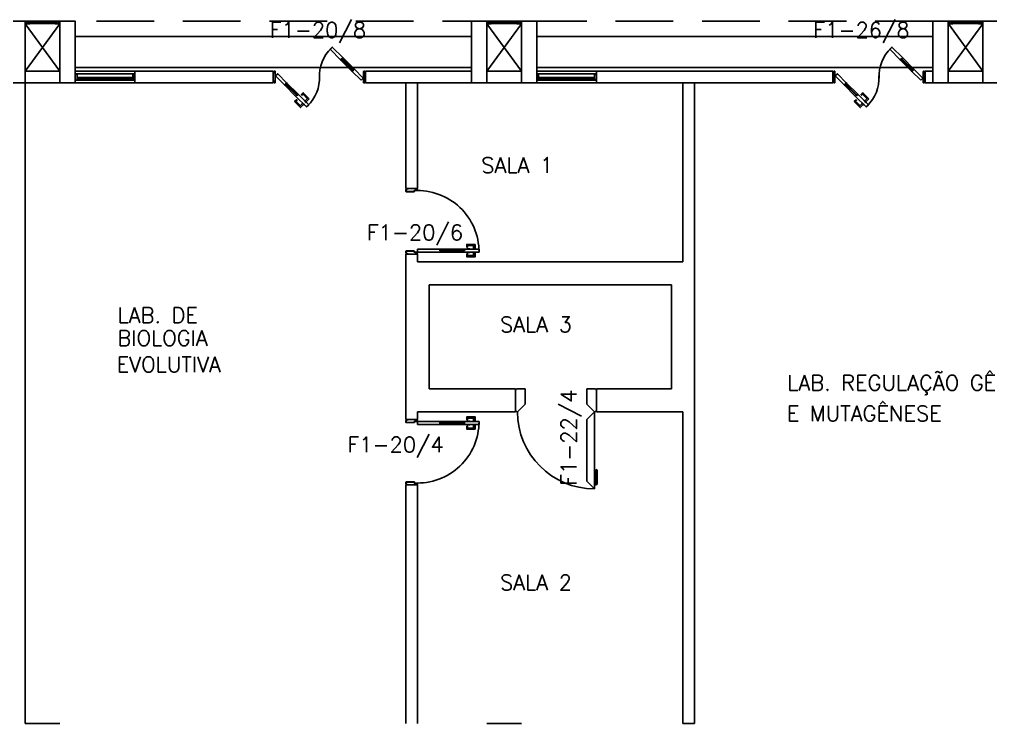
# Model space of a CAD drawing. Header units: millimetres. Extents: x 2801 to 3319, y 1187 to 1422.
# Drawn here: x 2984.45 to 2997.07, y 1314.35 to 1323.5 of the extents above; entities that cross this region are included whole.
import ezdxf

# ---------------------------------------------------------------- set-up
doc = ezdxf.new("R2010")
doc.units = ezdxf.units.MM
doc.linetypes.add('HIDDEN', pattern=[0.375, 0.25, -0.125])
for name, color, linetype in [('AR-ALV', 2, 'Continuous'), ('AR-ESQ', 1, 'Continuous'), ('AR-ESQPROJ', 1, 'HIDDEN'), ('AR-ESTC', 3, 'Continuous'), ('AR-PEITORIL', 1, 'Continuous'), ('AR-PORTA', 1, 'Continuous'), ('AR-PROJ', 1, 'HIDDEN'), ('AR-SHAFT', 1, 'Continuous'), ('DT-ESQ-BAGUETE-C', 2, 'Continuous'), ('DT-ESQ-BAGUETE-V', 1, 'Continuous'), ('DT-ESQ-CHAPA DOBRADA-V', 1, 'Continuous'), ('DT-ESQ-MARCO-V', 1, 'Continuous'), ('DT-ESQ-PERFIL CADEIRA-C', 2, 'Continuous'), ('DT-ESQ-PERFIL CADEIRA-V', 1, 'Continuous'), ('DT-ESQ-PERFIL U-C', 2, 'Continuous'), ('DT-ESQ-VENEZIANA-C', 2, 'Continuous'), ('DT-ESQ-VENEZIANA-V', 2, 'Continuous'), ('DT-ESQ-VIDRO-C', 2, 'Continuous'), ('ENDEREÇO', 2, 'Continuous'), ('maçaneta', 1, 'Continuous'), ('mov', 1, 'Continuous'), ('PM-PERFIL U-C', 2, 'Continuous'), ('PM-VIDRO', 1, 'Continuous'), ('pm1', 2, 'Continuous'), ('pm2', 2, 'Continuous'), ('TEXTO', 2, 'Continuous')]:
    doc.layers.add(name, color=color, linetype=linetype)
doc.styles.add('UNB-100', font='simplex.shx', dxfattribs={"height": 0.2})
doc.styles.add('UNB1-100', font='simplex.shx', dxfattribs={"height": 0.2})

# ---------------------------------------------------------------- blocks, each defined once
blk = doc.blocks.new('EF01-P')
at = {"layer": 'DT-ESQ-BAGUETE-C', "ltscale": 0.1}
for points in [[(0.002, 0.035), (0.015, 0.035), (0.015, 0.033), (0.002, 0.033), (0.002, 0.005), (0.015, 0.005), (0.015, 0.004), (0.002, 0.004, -0.414214), (0, 0.005), (0, 0.033, -0.414214)], [(0.448, 0.035), (0.435, 0.035), (0.435, 0.033), (0.448, 0.033), (0.448, 0.005), (0.435, 0.005), (0.435, 0.004), (0.448, 0.004, 0.414214), (0.45, 0.005), (0.45, 0.033, 0.414214)]]:
    blk.add_lwpolyline(points, format="xyb", close=True, dxfattribs=at)
at = {"layer": 'DT-ESQ-PERFIL CADEIRA-C', "color": 2, "ltscale": 0.1}
for points in [[(0.01, 0.002), (0.01, 0.003), (0.002, 0.003, 1), (0.002, 0), (0.015, 0, 0.414214), (0.016, 0.002), (0.016, 0.033), (0.043, 0.033)], [(0.407, 0.006), (0.432, 0.006), (0.432, 0.016), (0.433, 0.016), (0.433, 0.006, -0.414214), (0.432, 0.005), (0.407, 0.005), (0.394, 0.005, -1), (0.394, 0.008), (0.407, 0.008), (0.407, 0.02), (0.407, 0.032), (0.394, 0.032, -1), (0.394, 0.035), (0.407, 0.035), (0.433, 0.035, -0.414214), (0.435, 0.033), (0.435, 0.002), (0.448, 0.002)]]:
    blk.add_lwpolyline(points, format="xyb", dxfattribs=at)
at = {"layer": 'DT-ESQ-PERFIL CADEIRA-C', "ltscale": 0.1}
for points in [[(0.043, 0.006), (0.018, 0.006), (0.018, 0.016), (0.016, 0.016), (0.016, 0.006, 0.414214), (0.018, 0.005), (0.043, 0.005), (0.056, 0.005, 1), (0.056, 0.008), (0.043, 0.008), (0.043, 0.02), (0.043, 0.032), (0.056, 0.032, 1), (0.056, 0.035), (0.043, 0.035), (0.016, 0.035, 0.414214), (0.015, 0.033), (0.015, 0.002), (0.002, 0.002)], [(0.041, 0.02), (0.041, 0.032, -0.414214), (0.043, 0.033), (0.056, 0.033)], [(0.041, 0.02), (0.041, 0.008, 0.414214), (0.043, 0.006), (0.056, 0.006)], [(0.408, 0.02), (0.408, 0.032, 0.414214), (0.407, 0.033), (0.394, 0.033)], [(0.408, 0.02), (0.408, 0.008, -0.414214), (0.407, 0.006), (0.394, 0.006)], [(0.44, 0.002), (0.44, 0.003), (0.448, 0.003, -1), (0.448, 0), (0.435, 0, -0.414214), (0.433, 0.002), (0.433, 0.033), (0.407, 0.033)]]:
    blk.add_lwpolyline(points, format="xyb", dxfattribs=at)
at = {"layer": 'DT-ESQ-PERFIL CADEIRA-V', "ltscale": 0.1}
blk.add_line((0.015, 0), (0.435, 0), dxfattribs=at)
at = {"layer": 'DT-ESQ-VENEZIANA-C', "ltscale": 0.1}
for p, q in [((0.043, 0.011), (0.407, 0.011)), ((0.043, 0.009), (0.407, 0.009))]:
    blk.add_line(p, q, dxfattribs=at)
at = {"layer": 'DT-ESQ-VENEZIANA-V', "ltscale": 0.1}
blk.add_line((0.043, 0.031), (0.407, 0.031), dxfattribs=at)
blk = doc.blocks.new('EF04A-P')
at = {"layer": 'DT-ESQ-BAGUETE-C', "ltscale": 0.1}
for points in [[(0.039, -0.05), (0.0255, -0.05), (0.0255, -0.0485), (0.039, -0.0485), (0.039, -0.0365), (0.0255, -0.0365), (0.0255, -0.035), (0.039, -0.035, -0.4142136), (0.0405, -0.0365), (0.0405, -0.0485, -0.4142136)], [(0.736, -0.05), (0.7495, -0.05), (0.7495, -0.0485), (0.736, -0.0485), (0.736, -0.0365), (0.7495, -0.0365), (0.7495, -0.035), (0.736, -0.035, 0.4142136), (0.7345, -0.0365), (0.7345, -0.0485, 0.4142136)]]:
    blk.add_lwpolyline(points, format="xyb", close=True, dxfattribs=at)
at = {"layer": 'DT-ESQ-BAGUETE-V', "ltscale": 0.1}
blk.add_line((0.736, -0.05), (0.039, -0.05), dxfattribs=at)
at = {"layer": 'DT-ESQ-CHAPA DOBRADA-V', "ltscale": 0.1}
blk.add_line((0.735, -0.067), (0.04, -0.067), dxfattribs=at)
at = {"layer": 'DT-ESQ-MARCO-V', "ltscale": 0.1}
for p, q in [((0.0235, -0.035), (0.7515, -0.035)), ((0.0235, -0.115), (0.7515, -0.115))]:
    blk.add_line(p, q, dxfattribs=at)
at = {"layer": 'DT-ESQ-PERFIL U-C', "ltscale": 0.1}
for points in [[(0.025, -0.0655), (0.025, -0.0655, 0.4142136), (0.0235, -0.067), (0.0235, -0.1135), (0.0015, -0.1135), (0.0015, -0.1), (0, -0.1), (0, -0.1135, 0.4142136), (0.0015, -0.115), (0.0235, -0.115, 0.4142136), (0.025, -0.1135), (0.025, -0.067), (0.04, -0.067, 1), (0.04, -0.064), (0.025, -0.064), (0.025, -0.0365, 0.4142136), (0.0235, -0.035), (0.0015, -0.035, 0.4142136), (0, -0.0365), (0, -0.05), (0.0015, -0.05), (0.0015, -0.0365), (0.0235, -0.0365), (0.0235, -0.064, 0.4142136), (0.025, -0.0655), (0.04, -0.0655)], [(0.75, -0.0655), (0.75, -0.0655, -0.4142136), (0.7515, -0.067), (0.7515, -0.1135), (0.7735, -0.1135), (0.7735, -0.1), (0.775, -0.1), (0.775, -0.1135, -0.4142136), (0.7735, -0.115), (0.7515, -0.115, -0.4142136), (0.75, -0.1135), (0.75, -0.067), (0.735, -0.067, -1), (0.735, -0.064), (0.75, -0.064), (0.75, -0.0365, -0.4142136), (0.7515, -0.035), (0.7735, -0.035, -0.4142136), (0.775, -0.0365), (0.775, -0.05), (0.7735, -0.05), (0.7735, -0.0365), (0.7515, -0.0365), (0.7515, -0.064, -0.4142136), (0.75, -0.0655), (0.735, -0.0655)]]:
    blk.add_lwpolyline(points, format="xyb", dxfattribs=at)
at = {"layer": 'DT-ESQ-VIDRO-C', "ltscale": 0.1}
blk.add_lwpolyline([(0.027, -0.062), (0.027, -0.052), (0.748, -0.052), (0.748, -0.062)], close=True, dxfattribs=at)
blk = doc.blocks.new('pe100-alv-01p')
at = {"layer": 'maçaneta'}
for p, q in [((-0.025, 1.25), (-0.005, 1.25)), ((-0.025, 1.235), (-0.005, 1.235)), ((-0.005, 1.05), (-0.005, 1.235)), ((0.01, 1.065), (0.01, 1.235))]:
    blk.add_line(p, q, dxfattribs=at)
for centre, start, end in [((-0.005, 1.235), 360, 90), ((-0.005, 1.065), 270, 360)]:
    blk.add_arc(centre, 0.015, start, end, dxfattribs=at)
at = {"layer": 'mov'}
blk.add_arc((-0.025, 0.3), 1, 90, 180, dxfattribs=at)
at = {"layer": 'pm1'}
for p, q in [((-0.025, 1.3), (-0.125, 1.2)), ((-0.025, 1.3), (-0.025, 1.3)), ((-0.025, 0.3), (-0.025, 1.3)), ((-0.125, 1.2), (-0.125, 0.4)), ((-0.125, 0.4), (-0.025, 0.3)), ((-1.04, 0.29), (-1.05, 0.29)), ((-1.05, 0.01), (-1.05, 0.29)), ((-1.04, 0.3), (-1.025, 0.3)), ((-1.04, 0.3), (-1.04, 0.29)), ((-1.025, 0.3), (-0.925, 0.2)), ((-0.025, 0.3), (-0.125, 0.2)), ((-0.025, 0.3), (-0.025, 0.3)), ((-0.01, 0.3), (-0.025, 0.3)), ((-0.01, 0.3), (-0.01, 0.29)), ((-0.925, 0.2), (-0.925, 0)), ((-0.125, 0.2), (-0.125, 0)), ((-1.04, 0.01), (-1.05, 0.01)), ((-1.04, 0), (-1.04, 0.01)), ((-0.925, 0), (-1.04, 0)), ((-0.125, 0), (-0.01, 0)), ((-0.01, 0), (-0.01, 0.01))]:
    blk.add_line(p, q, dxfattribs=at)
at = {"layer": 'pm2'}
for p, q in [((-0.01, 0.29), (0, 0.29)), ((0, 0.01), (0, 0.29)), ((-0.01, 0.01), (0, 0.01))]:
    blk.add_line(p, q, dxfattribs=at)
blk = doc.blocks.new('PM7B')
at = {"layer": 'maçaneta'}
for points in [[(0.732, -0.208), (0.771, -0.247), (0.785, -0.233), (0.758, -0.206, -0.414214), (0.758, -0.204), (0.813, -0.148), (0.827, -0.162), (0.834, -0.155), (0.81, -0.13)], [(0.806, -0.282), (0.845, -0.321), (0.923, -0.243), (0.898, -0.219), (0.891, -0.226), (0.905, -0.24), (0.849, -0.295, -0.414214), (0.847, -0.295), (0.82, -0.268)], [(0.845, -0.321), (0.806, -0.282), (0.82, -0.268), (0.847, -0.295, 0.414214), (0.849, -0.295), (0.905, -0.24), (0.891, -0.226), (0.898, -0.219), (0.923, -0.243)]]:
    blk.add_lwpolyline(points, format="xyb", close=True, dxfattribs=at)
for points in [[(0.792, -0.226), (0.764, -0.254), (0.767, -0.258), (0.795, -0.229)], [(0.792, -0.226), (0.764, -0.254), (0.767, -0.258), (0.795, -0.229)], [(0.827, -0.261), (0.799, -0.289), (0.795, -0.286), (0.824, -0.258)], [(0.827, -0.261), (0.799, -0.289), (0.795, -0.286), (0.824, -0.258)]]:
    blk.add_lwpolyline(points, close=True, dxfattribs=at)
at = {"layer": 'mov'}
for centre, start, end in [((0.099, 0.089), 356.8029, 46.3992), ((1.101, 0.061), 176.8029, 226.3992)]:
    blk.add_arc(centre, 0.501, start, end, dxfattribs=at)
at = {"layer": 'PM-PERFIL U-C'}
for p, q in [((0, 0.12), (0, 0.139)), ((0.001, 0.14), (0.01, 0.14)), ((0.01, 0.138), (0.002, 0.138)), ((0.002, 0.138), (0.002, 0.12)), ((0.01, 0.14), (0.01, 0.149)), ((0.012, 0.15), (0.023, 0.15)), ((0.023, 0.148), (0.012, 0.148)), ((0.012, 0.148), (0.012, 0.139)), ((0.023, 0.148), (0.023, 0.002)), ((0.025, 0.149), (0.025, 0.001)), ((1.175, 0.149), (1.175, 0.001)), ((1.188, 0.15), (1.176, 0.15)), ((1.177, 0.148), (1.188, 0.148)), ((1.177, 0.148), (1.177, 0.002)), ((1.188, 0.148), (1.188, 0.139)), ((1.189, 0.138), (1.198, 0.138)), ((1.19, 0.14), (1.19, 0.149)), ((1.198, 0.14), (1.19, 0.14)), ((1.198, 0.138), (1.198, 0.12)), ((1.2, 0.12), (1.2, 0.139)), ((0.002, 0.12), (0, 0.12)), ((0, 0.012), (0, 0.03)), ((0, 0.03), (0.002, 0.03)), ((0.01, 0.01), (0.001, 0.01)), ((0.002, 0.03), (0.002, 0.012)), ((0.002, 0.012), (0.01, 0.012)), ((0.01, 0.001), (0.01, 0.01)), ((0.012, 0.01), (0.012, 0.002)), ((0.012, 0.002), (0.023, 0.002)), ((0.023, 0), (0.012, 0)), ((1.188, 0.002), (1.177, 0.002)), ((1.176, 0), (1.188, 0)), ((1.188, 0.01), (1.188, 0.002)), ((1.198, 0.012), (1.189, 0.012)), ((1.19, 0.01), (1.198, 0.01)), ((1.19, 0.001), (1.19, 0.01)), ((1.198, 0.12), (1.2, 0.12)), ((1.198, 0.03), (1.198, 0.012)), ((1.2, 0.03), (1.198, 0.03)), ((1.2, 0.012), (1.2, 0.03))]:
    blk.add_line(p, q, dxfattribs=at)
for centre, start, end in [((0.001, 0.139), 90, 180), ((0.012, 0.149), 90, 180), ((0.01, 0.139), 270, 0), ((0.023, 0.149), 0, 90), ((1.176, 0.149), 90, 180), ((1.188, 0.149), 0, 90), ((1.189, 0.139), 180, 270), ((1.198, 0.139), 0, 90), ((0.001, 0.012), 180, 270), ((0.01, 0.01), 0, 90), ((0.012, 0.001), 180, 270), ((0.023, 0.001), 269.9386, 0), ((1.176, 0.001), 180, 270.0614), ((1.189, 0.01), 90, 180), ((1.188, 0.001), 270, 0), ((1.198, 0.012), 270, 0)]:
    blk.add_arc(centre, 0.0015, start, end, dxfattribs=at)
at = {"layer": 'PM-VIDRO'}
for p, q in [((0.161, 0.171), (0.302, 0.312)), ((0.309, 0.305), (0.168, 0.164)), ((0.891, -0.155), (1.032, -0.014)), ((1.039, -0.021), (0.898, -0.162))]:
    blk.add_line(p, q, dxfattribs=at)
at = {"layer": 'pm1'}
for p, q in [((0.302, 0.312), (0.291, 0.323)), ((0.302, 0.312), (0.309, 0.319)), ((0.327, 0.302), (0.309, 0.319)), ((0.316, 0.312), (0.309, 0.305)), ((0.32, 0.294), (0.309, 0.305)), ((0.327, 0.302), (0.32, 0.294)), ((0.03, 0.061), (0.15, 0.181)), ((0.178, 0.153), (0.058, 0.033)), ((0.15, 0.181), (0.161, 0.171)), ((0.154, 0.164), (0.161, 0.171)), ((0.171, 0.146), (0.154, 0.164)), ((0.168, 0.164), (0.161, 0.157)), ((0.168, 0.164), (0.178, 0.153)), ((0.178, 0.153), (0.171, 0.146)), ((0.058, 0.033), (0.03, 0.061)), ((1.022, -0.003), (1.029, 0.004)), ((1.029, 0.004), (1.046, -0.014)), ((1.032, -0.014), (1.039, -0.007)), ((1.046, -0.014), (1.039, -0.021)), ((0.873, -0.152), (0.88, -0.144)), ((0.873, -0.152), (0.891, -0.169)), ((0.88, -0.144), (0.891, -0.155)), ((0.884, -0.162), (0.891, -0.155)), ((0.898, -0.162), (0.891, -0.169)), ((0.898, -0.162), (0.909, -0.173))]:
    blk.add_line(p, q, dxfattribs=at)
for points in [[(0.291, 0.323), (0.433, 0.464), (0.461, 0.436), (0.32, 0.294)], [(1.032, -0.014), (1.022, -0.003), (1.142, 0.117), (1.17, 0.089), (1.05, -0.031), (1.039, -0.021)], [(0.909, -0.173), (0.767, -0.314), (0.739, -0.286), (0.873, -0.152)]]:
    blk.add_lwpolyline(points, dxfattribs=at)
at = {"layer": 'pm2'}
for p, q in [((0.15, 0.181), (0.291, 0.323)), ((0.32, 0.294), (0.178, 0.153)), ((0.88, -0.144), (1.022, -0.003)), ((1.05, -0.031), (0.909, -0.173))]:
    blk.add_line(p, q, dxfattribs=at)
blk = doc.blocks.new('PM3V')
at = {"layer": 'maçaneta'}
for points in [[(0.02, 0.9), (-0.035, 0.9), (-0.035, 0.79), (0, 0.79), (0, 0.8), (-0.02, 0.8), (-0.02, 0.879, -0.414214), (-0.018, 0.88), (0.02, 0.88)], [(0.125, 0.9), (0.07, 0.9), (0.07, 0.88), (0.109, 0.88, -0.414214), (0.11, 0.879), (0.11, 0.8), (0.09, 0.8), (0.09, 0.79), (0.125, 0.79)]]:
    blk.add_lwpolyline(points, format="xyb", close=True, dxfattribs=at)
for points in [[(0.02, 0.79), (0.02, 0.83), (0.025, 0.83), (0.025, 0.79)], [(0.07, 0.79), (0.07, 0.83), (0.065, 0.83), (0.065, 0.79)]]:
    blk.add_lwpolyline(points, close=True, dxfattribs=at)
at = {"layer": 'mov'}
blk.add_arc((0.025, 0.15), 0.8, 356.8472, 90, dxfattribs=at)
at = {"layer": 'PM-PERFIL U-C'}
for p, q in [((0, 0.12), (0, 0.139)), ((0.002, 0.14), (0.01, 0.14)), ((0.002, 0.138), (0.002, 0.12)), ((0.011, 0.138), (0.002, 0.138)), ((0.01, 0.14), (0.01, 0.149)), ((0.012, 0.15), (0.024, 0.15)), ((0.012, 0.148), (0.012, 0.14)), ((0.023, 0.148), (0.012, 0.148)), ((0.023, 0.109), (0.023, 0.148)), ((0.025, 0.149), (0.025, 0.109)), ((0.825, 0.149), (0.825, 0.109)), ((0.839, 0.15), (0.827, 0.15)), ((0.827, 0.148), (0.838, 0.148)), ((0.827, 0.109), (0.827, 0.148)), ((0.838, 0.148), (0.838, 0.14)), ((0.84, 0.14), (0.84, 0.149)), ((0.849, 0.14), (0.84, 0.14)), ((0.84, 0.138), (0.848, 0.138)), ((0.848, 0.138), (0.848, 0.12)), ((0.85, 0.12), (0.85, 0.139)), ((0.002, 0.12), (0, 0.12)), ((0, 0.03), (0.002, 0.03)), ((0, 0.012), (0, 0.03)), ((0.002, 0.03), (0.002, 0.012)), ((0.002, 0.012), (0.011, 0.012)), ((0.01, 0.01), (0.002, 0.01)), ((0.01, 0.002), (0.01, 0.01)), ((0.012, 0.011), (0.012, 0.002)), ((0.012, 0.002), (0.038, 0.002)), ((0.038, 0), (0.012, 0)), ((0.038, 0.109), (0.025, 0.109)), ((0.038, 0.107), (0.025, 0.107)), ((0.038, 0.107), (0.038, 0.002)), ((0.04, 0.108), (0.04, 0.002)), ((0.81, 0.108), (0.81, 0.002)), ((0.812, 0.109), (0.825, 0.109)), ((0.812, 0.107), (0.826, 0.107)), ((0.812, 0.107), (0.812, 0.002)), ((0.838, 0.002), (0.812, 0.002)), ((0.812, 0), (0.839, 0)), ((0.838, 0.011), (0.838, 0.002)), ((0.848, 0.012), (0.84, 0.012)), ((0.84, 0.002), (0.84, 0.01)), ((0.84, 0.01), (0.849, 0.01)), ((0.848, 0.12), (0.85, 0.12)), ((0.85, 0.03), (0.848, 0.03)), ((0.848, 0.03), (0.848, 0.012)), ((0.85, 0.012), (0.85, 0.03))]:
    blk.add_line(p, q, dxfattribs=at)
for centre, start, end in [((0.002, 0.139), 90, 180), ((0.012, 0.149), 90, 180), ((0.011, 0.14), 270, 0), ((0.024, 0.149), 360, 90), ((0.827, 0.149), 90, 180), ((0.84, 0.14), 180, 270), ((0.839, 0.149), 0, 90), ((0.849, 0.139), 0, 90), ((0.002, 0.012), 180, 270), ((0.012, 0.002), 180, 270), ((0.011, 0.011), 0, 90), ((0.025, 0.109), 180, 270), ((0.038, 0.002), 269.9386, 0), ((0.038, 0.108), 0, 90), ((0.812, 0.108), 90, 180), ((0.812, 0.002), 180, 270.0614), ((0.826, 0.109), 270, 0), ((0.84, 0.011), 90, 180), ((0.839, 0.002), 270, 0), ((0.849, 0.012), 270, 0)]:
    blk.add_arc(centre, 0.0015, start, end, dxfattribs=at)
at = {"layer": 'PM-VIDRO'}
for p, q in [((0.04, 0.45), (0.04, 0.75)), ((0.05, 0.75), (0.05, 0.45))]:
    blk.add_line(p, q, dxfattribs=at)
at = {"layer": 'pm1'}
for p, q in [((0.025, 0.95), (0.065, 0.95)), ((0.025, 0.75), (0.025, 0.95)), ((0.065, 0.95), (0.065, 0.76)), ((0.065, 0.76), (0.04, 0.76)), ((0.04, 0.75), (0.04, 0.76)), ((0.05, 0.76), (0.05, 0.75)), ((0.065, 0.76), (0.065, 0.75)), ((0.04, 0.75), (0.025, 0.75)), ((0.065, 0.75), (0.05, 0.75)), ((0.025, 0.15), (0.025, 0.45)), ((0.04, 0.45), (0.025, 0.45)), ((0.04, 0.44), (0.04, 0.45)), ((0.065, 0.44), (0.04, 0.44)), ((0.065, 0.45), (0.05, 0.45)), ((0.05, 0.45), (0.05, 0.44)), ((0.065, 0.45), (0.065, 0.44)), ((0.065, 0.44), (0.065, 0.15)), ((0.065, 0.15), (0.025, 0.15))]:
    blk.add_line(p, q, dxfattribs=at)
at = {"layer": 'pm2'}
for p, q in [((0.025, 0.45), (0.025, 0.75)), ((0.065, 0.75), (0.065, 0.45)), ((0.025, 0.15), (0.025, 0.109)), ((0.025, 0.109), (0.035, 0.109)), ((0.825, 0.109), (0.815, 0.109)), ((0.815, 0), (0.84, 0)), ((0.84, 0.01), (0.85, 0.01)), ((0.84, 0), (0.84, 0.01))]:
    blk.add_line(p, q, dxfattribs=at)

msp = doc.modelspace()

# ---------------------------------------------------------------- linework, layer by layer
at = {"layer": 'AR-ALV'}
for p, q in [((2984.525, 1322.825), (2984.975, 1322.825)), ((2985.95, 1322.825), (2987.75, 1322.825)), ((2985.95, 1322.825), (2985.95, 1322.675)), ((2987.75, 1322.825), (2987.75, 1322.675)), ((2988.95, 1322.825), (2990.325, 1322.825)), ((2988.95, 1322.825), (2988.95, 1322.675)), ((2990.975, 1322.825), (2990.525, 1322.825)), ((2995.025, 1322.825), (2991.95, 1322.825)), ((2991.95, 1322.675), (2991.95, 1322.825)), ((2995.025, 1322.825), (2995.025, 1322.675)), ((2996.525, 1322.825), (2996.975, 1322.825)), ((2984.525, 1322.675), (2984.525, 1314.35)), ((2984.525, 1322.675), (2984.975, 1322.675)), ((2987.75, 1322.675), (2985.95, 1322.675)), ((2988.95, 1322.675), (2990.325, 1322.675)), ((2989.475, 1321.3), (2989.475, 1322.675)), ((2989.625, 1321.3), (2989.625, 1322.675)), ((2990.975, 1322.675), (2990.525, 1322.675)), ((2993.075, 1322.675), (2991.95, 1322.675)), ((2993.075, 1322.675), (2993.075, 1320.35)), ((2993.075, 1322.675), (2993.075, 1320.35)), ((2993.225, 1322.675), (2993.225, 1314.35)), ((2995.025, 1322.675), (2993.225, 1322.675)), ((2996.525, 1322.675), (2996.975, 1322.675)), ((2989.475, 1321.3), (2989.625, 1321.3)), ((2989.475, 1320.45), (2989.475, 1318.3)), ((2989.625, 1320.45), (2989.475, 1320.45)), ((2989.625, 1320.35), (2989.625, 1320.45)), ((2993.075, 1320.35), (2989.625, 1320.35)), ((2992.925, 1320.05), (2989.775, 1320.05)), ((2989.775, 1320.05), (2989.775, 1318.7)), ((2992.925, 1320.05), (2992.925, 1318.7)), ((2990.9, 1318.7), (2989.775, 1318.7)), ((2990.9, 1318.4), (2990.9, 1318.7)), ((2992.925, 1318.7), (2991.95, 1318.7)), ((2991.95, 1318.7), (2991.95, 1318.4)), ((2989.625, 1318.4), (2990.9, 1318.4)), ((2989.625, 1318.3), (2989.625, 1318.4)), ((2991.95, 1318.4), (2993.075, 1318.4)), ((2993.075, 1318.4), (2993.075, 1314.35)), ((2989.475, 1318.3), (2989.625, 1318.3)), ((2989.625, 1317.45), (2989.475, 1317.45)), ((2989.475, 1314.35), (2989.475, 1317.45)), ((2989.625, 1314.35), (2989.625, 1317.45)), ((2993.075, 1316), (2993.075, 1314.35)), ((2984.525, 1314.35), (2984.975, 1314.35)), ((2990.525, 1314.35), (2990.975, 1314.35)), ((2993.075, 1314.35), (2993.225, 1314.35))]:
    msp.add_line(p, q, dxfattribs=at)
msp.add_lwpolyline([(2996.325, 1322.675), (2996.225, 1322.675), (2996.225, 1322.825), (2996.325, 1322.825)], dxfattribs=at)
at = {"layer": 'AR-ESQPROJ'}
msp.add_line((2993.075, 1322.675), (2993.225, 1322.675), dxfattribs=at)
at = {"layer": 'AR-ESTC'}
for points in [[(2984.325, 1322.675), (2984.325, 1323.475), (2984.525, 1323.475), (2984.525, 1322.675)], [(2984.975, 1322.675), (2984.975, 1323.475), (2985.175, 1323.475), (2985.175, 1322.675)], [(2990.325, 1322.675), (2990.325, 1323.475), (2990.525, 1323.475), (2990.525, 1322.675)], [(2990.975, 1322.675), (2990.975, 1323.475), (2991.175, 1323.475), (2991.175, 1322.675)], [(2996.325, 1322.675), (2996.325, 1323.475), (2996.525, 1323.475), (2996.525, 1322.675)], [(2996.975, 1322.675), (2996.975, 1323.475), (2997.175, 1323.475), (2997.175, 1322.675)]]:
    msp.add_lwpolyline(points, close=True, dxfattribs=at)
at = {"layer": 'AR-PEITORIL'}
for p, q in [((2985.95, 1322.825), (2985.175, 1322.825)), ((2991.95, 1322.825), (2991.175, 1322.825)), ((2985.95, 1322.675), (2985.175, 1322.675)), ((2991.95, 1322.675), (2991.175, 1322.675))]:
    msp.add_line(p, q, dxfattribs=at)
at = {"layer": 'AR-PROJ', "ltscale": 3}
msp.add_line((3032.325, 1323.475), (2973.175, 1323.475), dxfattribs=at)
at = {"layer": 'AR-SHAFT'}
for p, q in [((2984.975, 1323.441), (2984.525, 1322.825)), ((2984.526, 1323.44), (2984.975, 1322.825)), ((2990.975, 1323.441), (2990.525, 1322.825)), ((2990.526, 1323.44), (2990.975, 1322.825)), ((2996.975, 1323.441), (2996.525, 1322.825)), ((2996.526, 1323.44), (2996.975, 1322.825)), ((2985.175, 1323.275), (2990.325, 1323.275)), ((2991.175, 1323.275), (2996.325, 1323.275)), ((2985.175, 1322.875), (2990.325, 1322.875)), ((2991.175, 1322.875), (2996.325, 1322.875))]:
    msp.add_line(p, q, dxfattribs=at)

# ---------------------------------------------------------------- block references
at = {"layer": 'AR-ESQ', "rotation": 180}
for name, p in [('EF01-P', (2984.975, 1323.475)), ('EF01-P', (2990.975, 1323.475)), ('EF01-P', (2996.975, 1323.475)), ('EF04A-P', (2985.95, 1322.675)), ('EF04A-P', (2991.95, 1322.675))]:
    msp.add_blockref(name, p, dxfattribs=at)
at = {"layer": 'AR-PORTA', "xscale": -1}
for p in [(2988.95, 1322.675), (2996.225, 1322.675)]:
    msp.add_blockref('PM7B', p, dxfattribs=at)
for name, p, rotation in [('PM3V', (2989.475, 1320.45), 270), ('pe100-alv-01p', (2991.95, 1318.7), 180)]:
    msp.add_blockref(name, p, dxfattribs=dict(at, rotation=rotation))
at = {"layer": 'AR-PORTA', "rotation": 270}
msp.add_blockref('PM3V', (2989.475, 1318.3), dxfattribs=at)

# ---------------------------------------------------------------- texts
at = {"layer": 'ENDEREÇO', "style": 'UNB1-100'}
for s, p in [('F1-20/8', (2987.704, 1323.261)), ('F1-26/8', (2994.771, 1323.261)), ('F1-20/6', (2988.966, 1320.631)), ('F1-20/4', (2988.714, 1317.874))]:
    msp.add_text(s, height=0.2, dxfattribs=at).set_placement(p)
msp.add_text('F1-22/4', height=0.2, rotation=90, dxfattribs=at).set_placement((2991.69, 1317.437))
at = {"layer": 'TEXTO', "style": 'UNB-100'}
for s, p in [('SALA 1', (2990.455, 1321.505)), ('LAB. DE', (2985.725, 1319.555)), ('SALA 3', (2990.698, 1319.436)), ('BIOLOGIA', (2985.724, 1319.259)), ('EVOLUTIVA', (2985.715, 1318.916)), ('LAB. REGULAÇÃO GÊNICA', (2994.431, 1318.677)), ('E MUTAGÊNESE', (2994.426, 1318.279)), ('SALA 2', (2990.698, 1316.084))]:
    msp.add_text(s, height=0.2, dxfattribs=at).set_placement(p)

doc.saveas('drawing.dxf')
